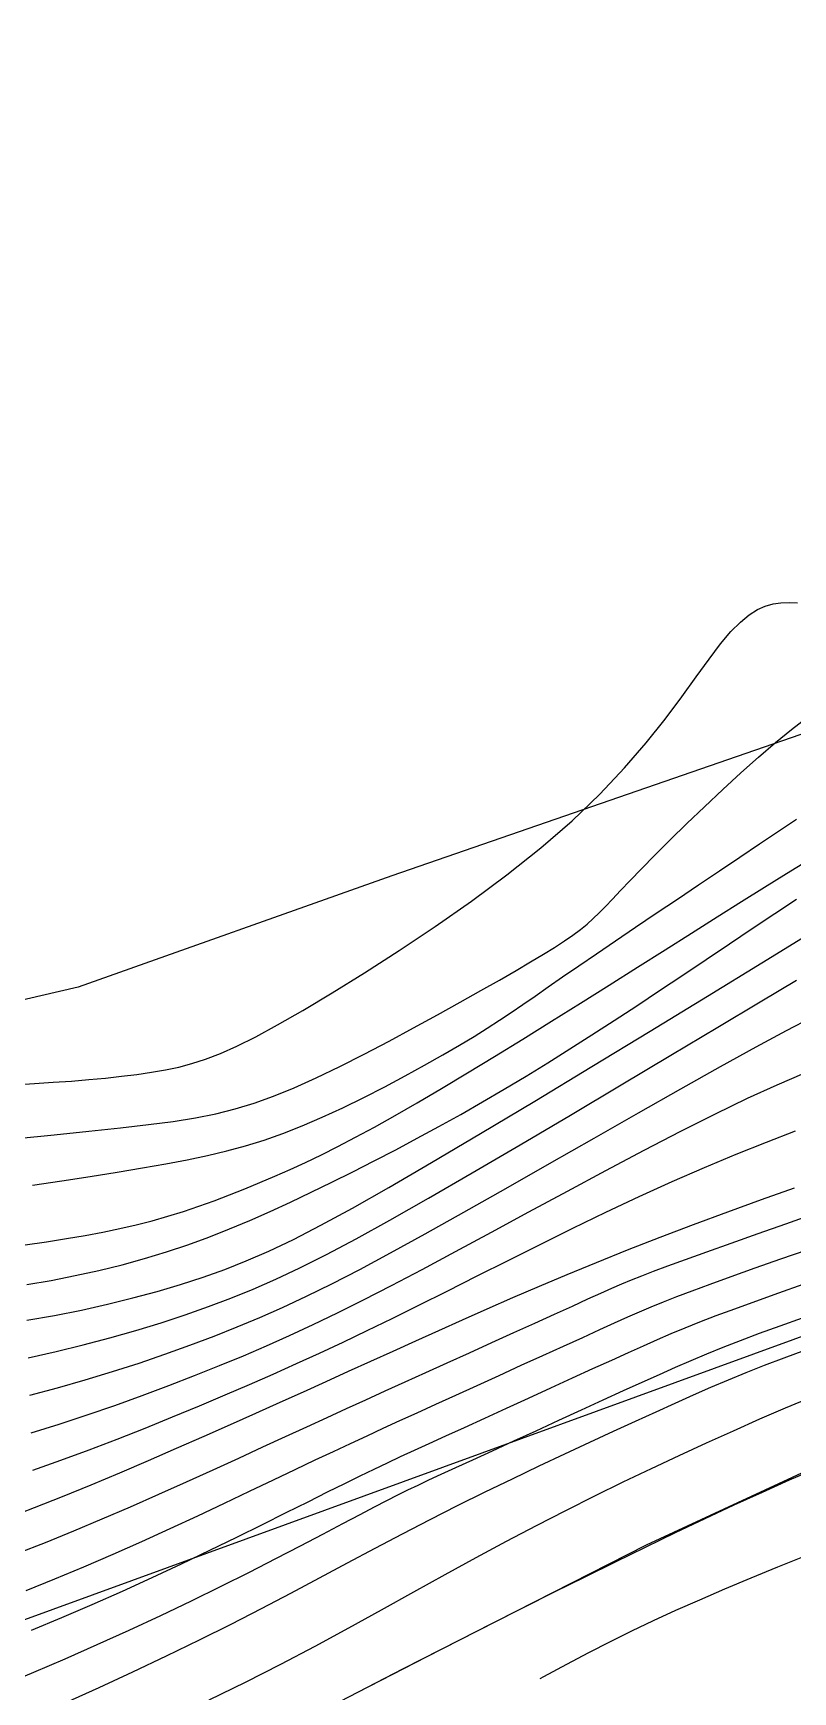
# Model space of a CAD drawing. Header units: metres. Extents: x -2219 to 517, y -3078 to 398.
# Drawn here: x 255.12 to 276.47, y 279.6 to 326.22 of the extents above; entities that cross this region are included whole.
import ezdxf

# ---------------------------------------------------------------- set-up
doc = ezdxf.new("R2010")
doc.units = ezdxf.units.M
for name, color, linetype in [('TERRAIN_BOUNDARY', 6, 'Continuous'), ('TERRAIN_CONTOUR_1M', 3, 'Continuous'), ('TERRAIN_CONTOUR_5M_SUPPLEMENT', 4, 'Continuous')]:
    doc.layers.add(name, color=color, linetype=linetype)

msp = doc.modelspace()

# ---------------------------------------------------------------- linework, layer by layer
at = {"layer": 'TERRAIN_BOUNDARY'}
msp.add_polyline3d([(392.551, 299.719, 0), (375.31, 310.06, 0), (375.546, 316.358, 0), (365.401, 317.587, 0), (355.65, 316.772, 0), (351.14, 315.014, 0), (341.054, 314.824, 0), (334.466, 311.988, 0), (326.34, 311.064, 0), (319.276, 315.215, 0), (309.284, 313.622, 0), (283.816, 308.974, 0), (265.196, 302.536, 0), (256.381, 299.4, 0), (223.265, 291.711, 0), (195.534, 284.467, 0), (183.293, 283.155, 0), (172.734, 277.466, 0), (168.827, 278.773, 0), (157.385, 278.49, 0), (135.797, 277.305, 0), (123.716, 274.848, 0)], dxfattribs=at)
at = {"layer": 'TERRAIN_CONTOUR_1M'}
for points in [[(377.224, 326.218, 17), (184.445, 255.95, 17)], [(252.365, 273.736, 17), (256.893, 275.78, 17), (265.523, 280.259, 17), (272.359, 283.734, 17), (279.022, 286.818, 17), (282.091, 287.36, 17), (285.159, 287.068, 17), (290.491, 285.962, 17), (293.288, 284.481, 17), (293.873, 285.482, 17), (294.647, 288.888, 17), (295.903, 291, 17), (297.646, 293.877, 17), (300.165, 296.925, 17), (301.908, 298.83, 17), (305.799, 300.855, 17), (310.994, 303.782, 17), (313.953, 306.334, 17), (318.834, 308.985, 17)], [(254.668, 295.151, 1), (255.711, 295.254, 1), (256.689, 295.354, 1), (257.579, 295.45, 1), (258.364, 295.541, 1), (259.057, 295.633, 1), (259.679, 295.733, 1), (260.251, 295.847, 1), (260.793, 295.982, 1), (261.327, 296.144, 1), (261.872, 296.34, 1), (262.45, 296.578, 1), (263.074, 296.86, 1), (263.738, 297.179, 1), (264.425, 297.526, 1), (265.121, 297.889, 1), (265.811, 298.259, 1), (266.481, 298.626, 1), (267.116, 298.979, 1), (267.7, 299.308, 1), (268.224, 299.605, 1), (268.688, 299.872, 1), (269.098, 300.112, 1), (269.457, 300.328, 1), (269.772, 300.524, 1), (270.048, 300.703, 1), (270.288, 300.87, 1), (270.498, 301.027, 1), (270.684, 301.178, 1), (270.857, 301.332, 1), (271.026, 301.495, 1), (271.203, 301.676, 1), (271.4, 301.882, 1), (271.626, 302.122, 1), (271.894, 302.403, 1), (272.213, 302.733, 1), (272.592, 303.116, 1), (273.022, 303.544, 1), (273.491, 304.002, 1), (273.986, 304.477, 1), (274.495, 304.956, 1), (275.005, 305.425, 1), (275.506, 305.872, 1), (275.984, 306.282, 1), (276.429, 306.646, 1), (276.844, 306.964, 1)], [(255.104, 293.837, 2), (255.924, 293.961, 2), (256.719, 294.085, 2), (257.478, 294.207, 2), (258.189, 294.326, 2), (258.844, 294.441, 2), (259.451, 294.555, 2), (260.019, 294.674, 2), (260.561, 294.802, 2), (261.087, 294.945, 2), (261.608, 295.106, 2), (262.134, 295.29, 2), (262.676, 295.503, 2), (263.242, 295.747, 2), (263.825, 296.017, 2), (264.415, 296.305, 2), (265, 296.605, 2), (265.572, 296.909, 2), (266.118, 297.209, 2), (266.63, 297.499, 2), (267.096, 297.772, 2), (267.51, 298.022, 2), (267.882, 298.255, 2), (268.226, 298.477, 2), (268.554, 298.696, 2), (268.882, 298.92, 2), (269.222, 299.156, 2), (269.588, 299.41, 2), (269.993, 299.691, 2), (270.449, 300.004, 2), (270.949, 300.345, 2), (271.485, 300.708, 2), (272.049, 301.089, 2), (272.631, 301.481, 2), (273.224, 301.88, 2), (273.818, 302.279, 2), (274.405, 302.674, 2), (274.978, 303.058, 2), (275.532, 303.43, 2), (276.065, 303.787, 2), (276.573, 304.125, 2)], [(254.891, 292.164, 3), (255.493, 292.251, 3), (256.055, 292.339, 3), (256.582, 292.428, 3), (257.08, 292.521, 3), (257.555, 292.619, 3), (258.014, 292.725, 3), (258.462, 292.84, 3), (258.904, 292.966, 3), (259.342, 293.101, 3), (259.777, 293.247, 3), (260.208, 293.401, 3), (260.637, 293.564, 3), (261.064, 293.734, 3), (261.49, 293.91, 3), (261.914, 294.093, 3), (262.339, 294.282, 3), (262.771, 294.481, 3), (263.218, 294.695, 3), (263.685, 294.929, 3), (264.181, 295.187, 3), (264.713, 295.474, 3), (265.288, 295.795, 3), (265.914, 296.154, 3), (266.594, 296.555, 3), (267.322, 296.992, 3), (268.087, 297.458, 3), (268.879, 297.946, 3), (269.686, 298.447, 3), (270.5, 298.956, 3), (271.31, 299.465, 3), (272.105, 299.966, 3), (272.877, 300.454, 3), (273.622, 300.925, 3), (274.337, 301.377, 3), (275.022, 301.808, 3), (275.673, 302.216, 3), (276.289, 302.6, 3), (276.867, 302.956, 3)], [(254.946, 291.044, 4), (255.629, 291.164, 4), (256.304, 291.296, 4), (256.968, 291.442, 4), (257.618, 291.601, 4), (258.252, 291.774, 4), (258.868, 291.962, 4), (259.468, 292.164, 4), (260.055, 292.379, 4), (260.634, 292.608, 4), (261.208, 292.849, 4), (261.779, 293.102, 4), (262.352, 293.365, 4), (262.93, 293.64, 4), (263.515, 293.924, 4), (264.107, 294.218, 4), (264.705, 294.522, 4), (265.308, 294.835, 4), (265.915, 295.157, 4), (266.524, 295.489, 4), (267.135, 295.829, 4), (267.746, 296.179, 4), (268.357, 296.538, 4), (268.969, 296.905, 4), (269.582, 297.282, 4), (270.199, 297.668, 4), (270.82, 298.063, 4), (271.447, 298.468, 4), (272.081, 298.884, 4), (272.724, 299.309, 4), (273.375, 299.743, 4), (274.031, 300.183, 4), (274.683, 300.621, 4), (275.328, 301.054, 4), (275.958, 301.474, 4), (276.567, 301.878, 4)], [(254.981, 288.989, 6), (255.762, 289.161, 6), (256.529, 289.347, 6), (257.278, 289.545, 6), (258.007, 289.754, 6), (258.714, 289.972, 6), (259.396, 290.197, 6), (260.049, 290.427, 6), (260.677, 290.663, 6), (261.298, 290.914, 6), (261.936, 291.194, 6), (262.615, 291.515, 6), (263.36, 291.891, 6), (264.194, 292.334, 6), (265.141, 292.856, 6), (266.225, 293.471, 6), (267.458, 294.184, 6), (268.804, 294.973, 6), (270.215, 295.807, 6), (271.643, 296.656, 6), (273.041, 297.49, 6), (274.36, 298.28, 6), (275.552, 298.995, 6), (276.57, 299.605, 6)], [(255.024, 287.936, 7), (255.808, 288.143, 7), (256.583, 288.364, 7), (257.347, 288.598, 7), (258.095, 288.84, 7), (258.823, 289.09, 7), (259.527, 289.344, 7), (260.203, 289.599, 7), (260.852, 289.855, 7), (261.488, 290.12, 7), (262.131, 290.404, 7), (262.8, 290.717, 7), (263.516, 291.07, 7), (264.298, 291.473, 7), (265.164, 291.936, 7), (266.136, 292.469, 7), (267.223, 293.078, 7), (268.4, 293.744, 7), (269.633, 294.447, 7), (270.887, 295.164, 7), (272.129, 295.872, 7), (273.323, 296.55, 7), (274.435, 297.176, 7), (275.432, 297.726, 7), (276.287, 298.185, 7), (277.011, 298.558, 7)], [(255.068, 286.882, 8), (255.853, 287.124, 8), (256.637, 287.381, 8), (257.415, 287.65, 8), (258.182, 287.927, 8), (258.931, 288.208, 8), (259.658, 288.49, 8), (260.357, 288.77, 8), (261.027, 289.047, 8), (261.677, 289.325, 8), (262.325, 289.613, 8), (262.985, 289.919, 8), (263.672, 290.249, 8), (264.401, 290.612, 8), (265.188, 291.016, 8), (266.048, 291.467, 8), (266.989, 291.971, 8), (267.997, 292.516, 8), (269.051, 293.088, 8), (270.131, 293.672, 8), (271.216, 294.254, 8), (272.286, 294.821, 8), (273.319, 295.356, 8), (274.294, 295.847, 8), (275.196, 296.281, 8), (276.025, 296.66, 8), (276.785, 296.987, 8)], [(255.111, 285.829, 9), (255.898, 286.106, 9), (256.692, 286.399, 9), (257.484, 286.702, 9), (258.269, 287.013, 9), (259.04, 287.326, 9), (259.79, 287.637, 9), (260.511, 287.942, 9), (261.201, 288.239, 9), (261.867, 288.531, 9), (262.52, 288.823, 9), (263.17, 289.12, 9), (263.828, 289.428, 9), (264.505, 289.752, 9), (265.212, 290.096, 9), (265.959, 290.465, 9), (266.754, 290.864, 9), (267.592, 291.287, 9), (268.465, 291.726, 9), (269.365, 292.176, 9), (270.284, 292.629, 9), (271.214, 293.078, 9), (272.146, 293.517, 9), (273.073, 293.938, 9), (273.987, 294.336, 9), (274.876, 294.707, 9), (275.73, 295.051, 9), (276.538, 295.365, 9)], [(254.689, 283.495, 11), (255.467, 283.799, 11), (256.259, 284.121, 11), (257.059, 284.458, 11), (257.858, 284.803, 11), (258.649, 285.152, 11), (259.425, 285.5, 11), (260.176, 285.841, 11), (260.896, 286.17, 11), (261.575, 286.482, 11), (262.21, 286.773, 11), (262.808, 287.047, 11), (263.377, 287.308, 11), (263.928, 287.56, 11), (264.471, 287.808, 11), (265.016, 288.057, 11), (265.573, 288.31, 11), (266.151, 288.573, 11), (266.757, 288.848, 11), (267.38, 289.131, 11), (268.007, 289.415, 11), (268.623, 289.695, 11), (269.216, 289.963, 11), (269.77, 290.214, 11), (270.273, 290.442, 11), (270.709, 290.64, 11), (271.073, 290.804, 11), (271.381, 290.942, 11), (271.658, 291.063, 11), (271.93, 291.176, 11), (272.22, 291.292, 11), (272.553, 291.419, 11), (272.954, 291.568, 11), (273.447, 291.747, 11), (274.048, 291.964, 11), (274.738, 292.211, 11), (275.488, 292.478, 11), (276.271, 292.754, 11), (277.059, 293.03, 11)], [(254.923, 282.448, 12), (255.733, 282.774, 12), (256.548, 283.114, 12), (257.364, 283.467, 12), (258.174, 283.827, 12), (258.97, 284.19, 12), (259.746, 284.55, 12), (260.493, 284.901, 12), (261.203, 285.238, 12), (261.87, 285.556, 12), (262.485, 285.85, 12), (263.044, 286.116, 12), (263.558, 286.358, 12), (264.039, 286.583, 12), (264.502, 286.798, 12), (264.959, 287.009, 12), (265.424, 287.222, 12), (265.911, 287.445, 12), (266.432, 287.682, 12), (266.997, 287.94, 12), (267.596, 288.213, 12), (268.213, 288.493, 12), (268.833, 288.776, 12), (269.441, 289.053, 12), (270.022, 289.317, 12), (270.562, 289.562, 12), (271.044, 289.782, 12), (271.46, 289.971, 12), (271.826, 290.135, 12), (272.162, 290.283, 12), (272.489, 290.422, 12), (272.83, 290.561, 12), (273.204, 290.708, 12), (273.634, 290.87, 12), (274.14, 291.057, 12), (274.737, 291.272, 12), (275.406, 291.512, 12), (276.125, 291.765, 12), (276.867, 292.025, 12)], [(255.072, 281.333, 13), (255.922, 281.686, 13), (256.777, 282.053, 13), (257.629, 282.43, 13), (258.468, 282.813, 13), (259.289, 283.197, 13), (260.082, 283.577, 13), (260.842, 283.947, 13), (261.561, 284.302, 13), (262.231, 284.636, 13), (262.844, 284.943, 13), (263.395, 285.218, 13), (263.879, 285.458, 13), (264.309, 285.669, 13), (264.702, 285.859, 13), (265.075, 286.036, 13), (265.446, 286.21, 13), (265.832, 286.388, 13), (266.248, 286.579, 13), (266.713, 286.792, 13), (267.238, 287.032, 13), (267.812, 287.294, 13), (268.419, 287.572, 13), (269.042, 287.857, 13), (269.666, 288.142, 13), (270.274, 288.42, 13), (270.851, 288.683, 13), (271.379, 288.924, 13), (271.848, 289.138, 13), (272.271, 289.328, 13), (272.665, 289.503, 13), (273.048, 289.668, 13), (273.439, 289.83, 13), (273.855, 289.996, 13), (274.314, 290.173, 13), (274.833, 290.366, 13), (275.425, 290.581, 13), (276.074, 290.812, 13), (276.76, 291.053, 13)], [(254.282, 279.785, 14), (255.138, 280.147, 14), (256.022, 280.528, 14), (256.921, 280.925, 14), (257.821, 281.332, 14), (258.709, 281.745, 14), (259.573, 282.158, 14), (260.404, 282.566, 14), (261.195, 282.964, 14), (261.939, 283.345, 14), (262.629, 283.703, 14), (263.258, 284.033, 14), (263.819, 284.33, 14), (264.305, 284.586, 14), (264.713, 284.801, 14), (265.059, 284.98, 14), (265.364, 285.134, 14), (265.649, 285.274, 14), (265.934, 285.411, 14), (266.239, 285.554, 14), (266.586, 285.714, 14), (266.994, 285.901, 14), (267.478, 286.124, 14), (268.028, 286.376, 14), (268.624, 286.65, 14), (269.251, 286.937, 14), (269.891, 287.231, 14), (270.526, 287.522, 14), (271.14, 287.803, 14), (271.713, 288.066, 14), (272.236, 288.304, 14), (272.716, 288.522, 14), (273.168, 288.723, 14), (273.608, 288.914, 14), (274.049, 289.1, 14), (274.506, 289.285, 14), (274.993, 289.475, 14), (275.526, 289.675, 14), (276.113, 289.889, 14), (276.742, 290.113, 14)], [(260.07, 279.371, 16), (261.089, 279.869, 16), (262.081, 280.375, 16), (263.047, 280.886, 16), (263.991, 281.397, 16), (264.913, 281.906, 16), (265.815, 282.408, 16), (266.699, 282.898, 16), (267.567, 283.375, 16), (268.42, 283.833, 16), (269.26, 284.273, 16), (270.086, 284.697, 16), (270.9, 285.105, 16), (271.701, 285.498, 16), (272.491, 285.877, 16), (273.27, 286.243, 16), (274.038, 286.597, 16), (274.795, 286.939, 16), (275.538, 287.268, 16), (276.261, 287.58, 16), (276.961, 287.874, 16)], [(264.245, 279.588, 17), (265.224, 280.092, 17), (266.177, 280.581, 17), (267.105, 281.056, 17), (268.012, 281.518, 17), (268.9, 281.968, 17), (269.772, 282.406, 17), (270.633, 282.835, 17), (271.484, 283.256, 17), (272.33, 283.669, 17), (273.171, 284.075, 17), (274.003, 284.471, 17), (274.819, 284.852, 17), (275.612, 285.215, 17), (276.376, 285.555, 17), (277.103, 285.867, 17)], [(269.369, 279.97, 18), (269.47, 280.027, 18), (270.116, 280.378, 18), (270.735, 280.705, 18), (271.339, 281.013, 18), (271.94, 281.31, 18), (272.551, 281.6, 18), (273.183, 281.89, 18), (273.849, 282.185, 18), (274.556, 282.491, 18), (275.292, 282.802, 18), (276.043, 283.112, 18), (276.794, 283.416, 18)]]:
    msp.add_polyline3d(points, dxfattribs=at)
at = {"layer": 'TERRAIN_CONTOUR_5M_SUPPLEMENT'}
for points in [[(254.609, 296.664, 0), (255.157, 296.697, 0), (255.686, 296.731, 0), (256.195, 296.767, 0), (256.685, 296.807, 0), (257.155, 296.85, 0), (257.605, 296.899, 0), (258.036, 296.953, 0), (258.446, 297.013, 0), (258.837, 297.082, 0), (259.21, 297.159, 0), (259.58, 297.255, 0), (259.965, 297.379, 0), (260.38, 297.54, 0), (260.844, 297.748, 0), (261.374, 298.013, 0), (261.987, 298.345, 0), (262.699, 298.752, 0), (263.521, 299.242, 0), (264.432, 299.806, 0), (265.407, 300.432, 0), (266.416, 301.109, 0), (267.434, 301.824, 0), (268.432, 302.565, 0), (269.384, 303.322, 0), (270.262, 304.082, 0), (271.045, 304.833, 0), (271.736, 305.566, 0), (272.344, 306.272, 0), (272.877, 306.94, 0), (273.344, 307.562, 0), (273.754, 308.128, 0), (274.116, 308.628, 0), (274.438, 309.054, 0), (274.729, 309.398, 0), (274.994, 309.667, 0), (275.239, 309.87, 0), (275.47, 310.017, 0), (275.693, 310.115, 0), (275.911, 310.174, 0), (276.132, 310.205, 0), (276.361, 310.214, 0), (276.602, 310.211, 0)], [(254.938, 290.042, 5), (255.717, 290.179, 5), (256.474, 290.329, 5), (257.209, 290.493, 5), (257.92, 290.668, 5), (258.605, 290.855, 5), (259.264, 291.051, 5), (259.895, 291.255, 5), (260.502, 291.47, 5), (261.108, 291.708, 5), (261.741, 291.984, 5), (262.431, 292.314, 5), (263.204, 292.712, 5), (264.09, 293.194, 5), (265.117, 293.776, 5), (266.313, 294.473, 5), (267.693, 295.292, 5), (269.215, 296.204, 5), (270.822, 297.176, 5), (272.458, 298.171, 5), (274.069, 299.153, 5), (275.597, 300.088, 5), (276.986, 300.938, 5)], [(254.386, 284.484, 10), (255.154, 284.776, 10), (255.944, 285.088, 10), (256.746, 285.416, 10), (257.553, 285.755, 10), (258.357, 286.099, 10), (259.149, 286.443, 10), (259.921, 286.783, 10), (260.665, 287.114, 10), (261.376, 287.431, 10), (262.057, 287.737, 10), (262.714, 288.033, 10), (263.355, 288.322, 10), (263.984, 288.607, 10), (264.609, 288.891, 10), (265.235, 289.176, 10), (265.87, 289.464, 10), (266.519, 289.757, 10), (267.187, 290.057, 10), (267.877, 290.365, 10), (268.595, 290.679, 10), (269.344, 291.001, 10), (270.129, 291.331, 10), (270.954, 291.67, 10), (271.822, 292.018, 10), (272.736, 292.375, 10), (273.68, 292.734, 10), (274.636, 293.09, 10), (275.587, 293.435, 10), (276.515, 293.765, 10)], [(256.042, 279.298, 15), (256.973, 279.724, 15), (257.92, 280.163, 15), (258.865, 280.611, 15), (259.79, 281.06, 15), (260.68, 281.505, 15), (261.535, 281.943, 15), (262.363, 282.376, 15), (263.168, 282.803, 15), (263.956, 283.223, 15), (264.732, 283.637, 15), (265.503, 284.044, 15), (266.274, 284.443, 15), (267.048, 284.835, 15), (267.821, 285.218, 15), (268.586, 285.589, 15), (269.336, 285.947, 15), (270.064, 286.29, 15), (270.763, 286.616, 15), (271.427, 286.923, 15), (272.048, 287.208, 15), (272.623, 287.471, 15), (273.161, 287.715, 15), (273.671, 287.944, 15), (274.167, 288.16, 15), (274.658, 288.369, 15), (275.156, 288.573, 15), (275.673, 288.777, 15), (276.219, 288.985, 15), (276.803, 289.198, 15)]]:
    msp.add_polyline3d(points, dxfattribs=at)

doc.saveas('drawing.dxf')
